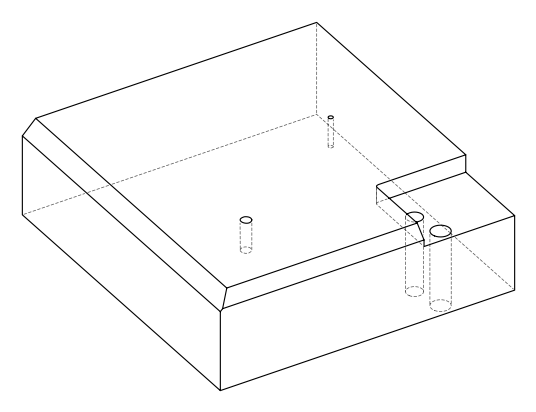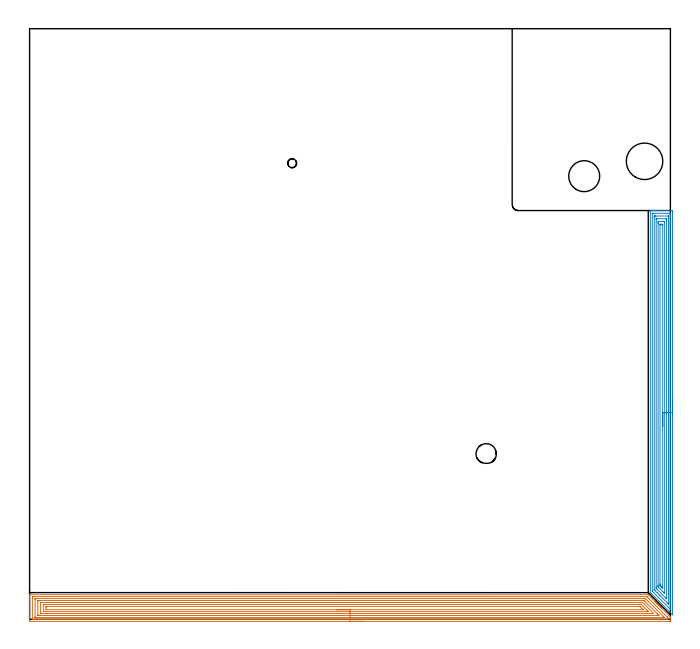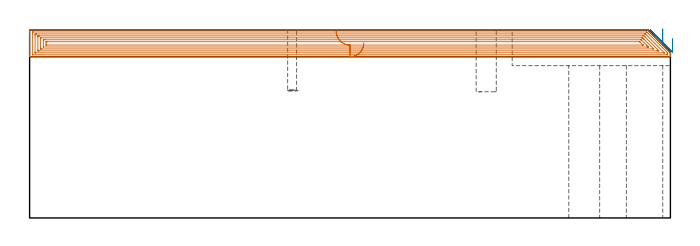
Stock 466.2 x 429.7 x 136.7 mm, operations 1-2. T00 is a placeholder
(PLAN: 16 operations, 12 tool changes, 123.6 min)
(1 AREA_MILL | FG_CHAMFER_SURFACE | UGT0205_001 | 26.11 min | 87698 mm3)
(2 AREA_MILL_1 | FG_CHAMFER_SURFACE_1 | UGT0205_001 | 14.04 min | 37718 mm3)
(3 MILL_CORNER_NOTCH_RECTANGULAR | CORNER_NOTCH_RECTANGULAR | NXT0201_009 | Follow Part, ap 2, ae 75% | 79.26 min | 393359 mm3)
(4 MILL_BLIND_HOLE_FROM_SOLID_MATERIAL | STEP1POCKET | UGT0201_130 | Spiral | 0.65 min | 7508 mm3)
(5 SPOT_DRILL | STEP1HOLE | NXT0321_9005460120000 | 0.05 min | 182 mm3)
(6 SPOT_DRILL_1 | STEP1HOLE_1 | NXT0321_9005460120000 | 0.05 min | 180 mm3)
(7 SPOT_DRILL_2 | STEP1POCKET_1 | NXT0321_9005460120000 | 0.03 min | 6 mm3)
(8 DRILL_BLIND_HOLE_INTO_CENTER | STEP1HOLE | NXT0301_067 | 0.07 min | 792 mm3)
(9 GUN_DRILL_THROUGH_HOLE | STEP1HOLE | UGT0307_006 | 0.54 min | 6184 mm3)
(10 DRILL_TO_ENLARGE_THROUGH_HOLE | STEP1HOLE | NXT0301_104 | 0.47 min | 9840 mm3)
(11 DRILL_TO_ENLARGE_THROUGH_HOLE_1 | STEP1HOLE | UGT0301_054 | 0.49 min | 26993 mm3)
(12 DRILL_BLIND_HOLE_INTO_CENTER_1 | STEP1HOLE_1 | NXT0301_067 | 0.07 min | 815 mm3)
(13 GUN_DRILL_THROUGH_HOLE_1 | STEP1HOLE_1 | UGT0307_006 | 0.55 min | 6168 mm3)
(14 DRILL_TO_ENLARGE_THROUGH_HOLE_2 | STEP1HOLE_1 | NXT0301_104 | 0.47 min | 9840 mm3)
(15 DRILL_TO_ENLARGE_THROUGH_HOLE_3 | STEP1HOLE_1 | UGT0301_388 | 0.5 min | 44036 mm3)
(16 DRILL_BLIND_HOLE_INTO_CENTER_2 | STEP1POCKET_1 | NXT0301_036 | 0.19 min | 1445 mm3)
(TOOL UGT0205_001 | Chamfer Mill 20 x 3 x 45 deg. | D20 FL50 Z2)
(TOOL NXT0201_009 | ENDMILL 8mm [2P460-0800-NA 1630] | D8 FL26 Z6)
(TOOL UGT0201_130 | Carbide End Mill 12.0 | D12 FL15 Z4)
(TOOL NXT0321_9005460120000 | NC Spot Drill, 142deg, 12mm, Carbide, Uncoated | D12 PA142 FL30 Z2)
(TOOL NXT0301_067 | Carbide Drill 9.6mm [860.1-0960-029A1-MM 2214] | D9.6 PA140 FL47 Z2)
(TOOL UGT0307_006 | Gun Drill 9 mm | D9 PA130 FL24 Z1)
(TOOL NXT0301_104 | Carbide Drill 14mm [860.1-1400-112A1-MM 2214] | D14 PA140 FL123 Z2)
(TOOL UGT0301_054 | Twist Drill 22.5 mm | D22.5 PA118 FL155 Z2)
(TOOL UGT0301_388 | Twist Drill 26.5 mm | D26.5 PA118 FL165 Z2)
(TOOL NXT0301_036 | Carbide Drill 6.5mm [860.1-0650-033A1-MM 2214] | D6.5 PA140 FL53 Z2)
(OP 1 AREA_MILL)
G17 G21 G94 G90
T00 M6
G54
G17 G0 G90 X243.1 Y-1.5 S1061 M3
G43 Z146.7 H0
Z127.3
G94 G1 X243.062 Z126.428 F250.
X242.948 Z125.564
X242.759 Z124.712
X242.497 Z123.88
X242.163 Z123.074
X241.76 Z122.3
X241.292 Z121.564
X240.76 Z120.872
X240.171 Z120.229
X239.528 Z119.64
X238.836 Z119.108
X238.1 Z118.64
X237.326 Z118.237
X236.52 Z117.903
X235.688 Z117.641
X234.837 Z117.452
X233.972 Z117.338
X233.1 Z117.3
X0.629
X0.179 Y-1.496 Z117.302
X0.01 Y-1.492 Z117.306
X0.005 Y-1.052 Z117.745
X0. Y-0.433 Z118.365
Y14.189 Z132.985
Y16.571 Z135.366
Y17.288 Z136.087
Y17.536 Z136.336
X0.005 Y17.897 Z136.688
X0.007 Y17.898 Z136.689
X0.182 Y17.9 Z136.7
X449.477
X450.098 Y17.894 Z136.693
X450.107 Y17.893
X452.605 Y15.396 Z134.193
X455.249 Y12.753 Z131.549
X455.352 Y12.648 Z131.448
X455.438 Y12.562 Z131.362
X455.543 Y12.459 Z131.255
X455.642 Y12.359 Z131.158
X455.736 Y12.264 Z131.064
X455.837 Y12.165 Z130.961
X455.931 Y12.069 Z130.869
X456.034 Y11.966 Z130.766
X456.13 Y11.872 Z130.668
X456.221 Y11.78 Z130.579
X456.332 Y11.668 Z130.468
X456.424 Y11.578 Z130.374
X456.51 Y11.49 Z130.289
X456.63 Y11.37 Z130.17
X456.718 Y11.284 Z130.08
X456.8 Y11.2 Z130.
X456.928 Y11.072 Z129.871
X457.011 Y10.99 Z129.787
X457.09 Y10.911 Z129.71
X457.226 Y10.774 Z129.573
X457.305 Y10.697 Z129.493
X457.379 Y10.621 Z129.42
X457.524 Y10.476 Z129.275
X457.599 Y10.403 Z129.199
X457.669 Y10.332 Z129.131
X457.822 Y10.178 Z128.977
X457.892 Y10.109 Z128.906
X457.958 Y10.042 Z128.841
X458.12 Y9.88 Z128.679
X458.186 Y9.815 Z128.612
X458.248 Y9.753 Z128.552
X458.418 Y9.582 Z128.381
X458.48 Y9.522 Z128.318
X458.537 Y9.463 Z128.262
X458.716 Y9.284 Z128.083
X458.773 Y9.228 Z128.025
X458.827 Y9.174 Z127.972
X459.014 Y8.986 Z127.785
X459.067 Y8.934 Z127.731
X459.117 Y8.884 Z127.683
X459.312 Y8.688 Z127.487
X459.361 Y8.641 Z127.438
X459.406 Y8.594 Z127.393
X459.61 Y8.39 Z127.189
X459.654 Y8.347 Z127.144
X459.696 Y8.305 Z127.104
X466.167 Y1.832 Z120.631
X466.198 Y1.791 Z120.588
X466.2 Y1.591 Z120.389
Y1.495 Z120.293
Y0.71 Z119.504
Y-0.529 Z118.267
X466.196 Y-1.052 Z117.742
X466.19 Y-1.49 Z117.305
X466.021 Y-1.495 Z117.301
X465.571 Y-1.5 Z117.3
X233.1
Y-0.086 Z118.714
X2.33 Y-0.085 Z118.715
X2.038 Y-0.08 Z118.72
X2.01 Y-0.079 Z118.721
X2.006 Y-0.056 Z118.744
X2.002 Y-0.021 Z118.779
X2.001 Y0.013 Z118.813
X2. Y0.24 Z119.04
Y15.22 Z134.02
X2.002 Y15.69 Z134.49
X2.007 Y16.094 Z134.894
X2.023 Y16.479 Z135.279
X2.417 Y16.484 Z135.284
X2.504 Y16.485 Z135.285
X448.67 Y16.486 Z135.286
X448.872 Y16.484 Z135.284
X448.972 Y16.481 Z135.281
X449.02 Y16.479 Z135.279
X449.076 Y16.462 Z135.262
X449.477 Y16.07 Z134.87
X449.86 Y15.69 Z134.49
X450.371 Y15.179 Z133.979
X463.783 Y1.767 Z120.567
X463.955 Y1.591 Z120.391
X464.122 Y1.416 Z120.216
X464.19 Y1.332 Z120.132
X464.194 Y1.283 Z120.083
X464.198 Y1.182 Z119.982
X464.197 Y0.71 Z119.51
X464.193 Y0.306 Z119.106
X464.177 Y-0.079 Z118.721
X463.783 Y-0.084 Z118.716
X463.696 Y-0.085 Z118.715
X233.1 Y-0.086 Z118.714
Y1.328 Z120.128
X4.472 Y1.329 Z120.129
X4.205
X4.117 Y1.331 Z120.131
X4.046 Y1.334 Z120.134
X4.01 Y1.337 Z120.137
X4.008 Y1.389 Z120.189
X4.003 Y1.591 Z120.391
X4. Y1.793 Z120.593
Y14.13 Z132.93
X4.003 Y14.809 Z133.609
X4.007 Y15.004 Z133.804
X4.015 Y15.065 Z133.865
X4.073 Y15.067 Z133.867
X4.205 Y15.069 Z133.869
X4.833 Y15.071 Z133.871
X5.099
X447.423
X447.689 Y15.069 Z133.869
X447.955 Y15.065 Z133.865
X448.025 Y15.064 Z133.864
X448.063 Y15.03 Z133.83
X448.14 Y14.957 Z133.757
X448.291 Y14.809 Z133.609
X461.509 Y1.591 Z120.391
X461.642 Y1.457 Z120.257
X461.744 Y1.349 Z120.149
X461.753 Y1.336 Z120.136
X461.752 Y1.335 Z120.135
X461.71 Y1.332 Z120.132
X461.634 Y1.33 Z120.13
X461.367 Y1.329 Z120.129
X461.101 Y1.328 Z120.128
X233.1
Y2.743 Z121.543
X6.888
X6.612 Y2.744 Z121.544
X6.142 Y2.748 Z121.548
X6.04 Y2.75 Z121.55
X6.01 Y2.759 Z121.559
X6.007 Y2.808 Z121.608
X6.004 Y2.916 Z121.716
X6. Y3.347 Z122.147
Y13.04 Z131.84
X6.004 Y13.484 Z132.284
X6.007 Y13.593 Z132.393
X6.01 Y13.642 Z132.442
X6.063 Y13.65 Z132.45
X6.272 Y13.653 Z132.453
X6.888 Y13.657 Z132.457
X7.162
X445.901
X446.177 Y13.656 Z132.456
X446.795 Y13.65 Z132.45
X446.994 Y13.645 Z132.445
X447.689 Y12.962 Z131.762
X456.63 Y4.021 Z122.821
X457.296 Y3.354 Z122.154
X457.524 Y3.122 Z121.922
X457.877 Y2.75 Z121.55
X457.524 Y2.746 Z121.546
X457.249 Y2.744 Z121.544
X456.63 Y2.743 Z121.543
X456.356
X233.1
Y4.157 Z122.957
X8.597
X8.439 Y4.159 Z122.959
X8.124 Y4.164 Z122.964
X8.009 Y4.172 Z122.972
X8.006 Y4.191 Z122.991
X8.004 Y4.235 Z123.035
X8. Y4.901 Z123.701
Y5.116 Z123.916
X8.001 Y12.165 Z130.965
X8.002 Y12.207 Z131.007
X8.006 Y12.227 Z131.027
X8.008 Y12.232 Z131.032
X8.046 Y12.236 Z131.036
X8.36 Y12.241 Z131.041
X8.518 Y12.243 Z131.043
X445.007
X445.826 Y12.239 Z131.039
X445.901 Y12.236 Z131.036
X445.963 Y12.226 Z131.026
X446.028 Y12.165 Z130.965
X446.795 Y11.407 Z130.207
X446.918 Y11.284 Z130.084
X453.948 Y4.253 Z123.053
X453.963 Y4.235 Z123.035
X454.019 Y4.164 Z122.964
X453.054 Y4.157 Z122.957
X233.1
Y5.571 Z124.371
X10.002 Y5.572 Z124.372
X10. Y5.573 Z124.373
X10.001 Y10.632 Z129.432
X10.004 Y10.746 Z129.546
X10.009 Y10.802 Z129.602
X10.012 Y10.822 Z129.622
X10.037 Y10.824 Z129.624
X10.464 Y10.827 Z129.627
X10.896 Y10.829 Z129.629
X11.358
X444.575 Y10.828 Z129.628
X444.79 Y10.826 Z129.626
X444.897 Y10.822 Z129.622
X444.92 Y10.82 Z129.62
X444.952 Y10.793 Z129.593
X445.007 Y10.744 Z129.544
X448.874 Y6.878 Z125.678
X449.477 Y6.275 Z125.075
X449.751 Y5.997 Z124.797
X450.018 Y5.723 Z124.523
X450.151 Y5.578 Z124.378
X450.053 Y5.575 Z124.375
X449.908 Y5.573 Z124.373
X449.477 Y5.571 Z124.371
X449.015
X233.1
Y6.985 Z125.785
X12.252 Y6.986 Z125.786
X12.142 Y6.987 Z125.787
X12.055 Y6.99 Z125.79
X12.018 Y6.992 Z125.792
X12.01 Y7.01 Z125.81
X12.006 Y7.038 Z125.838
X12.001 Y7.126 Z125.926
Y8.889 Z127.689
X12.005 Y9.138 Z127.938
X12.01 Y9.303 Z128.103
X12.017 Y9.408 Z128.208
X12.057 Y9.41 Z128.21
X12.252 Y9.413 Z128.213
X12.361 Y9.414 Z128.214
X13.146 Y9.415 Z128.215
X443.327
X443.72 Y9.413 Z128.213
X443.818 Y9.411 Z128.211
X443.865 Y9.408 Z128.208
X443.887 Y9.404 Z128.204
X443.919 Y9.374 Z128.174
X444.112 Y9.189 Z127.989
X445.901 Y7.401 Z126.201
X446.217 Y7.077 Z125.877
X446.285 Y7.005 Z125.805
X446.293 Y6.991 Z125.791
X446.269 Y6.99 Z125.79
X446.196 Y6.988 Z125.788
X445.901 Y6.986 Z125.786
X445.792 Y6.985 Z125.785
X233.1
X232.228 Z125.823
X231.364 Z125.937
X230.512 Z126.126
X229.68 Z126.388
X228.874 Z126.722
X228.1 Z127.125
X227.364 Z127.594
X226.672 Z128.125
X226.029 Z128.714
X225.44 Z129.357
X224.909 Z130.05
X224.44 Z130.785
X224.037 Z131.559
X223.703 Z132.365
X223.441 Z133.197
X223.252 Z134.049
X223.138 Z134.914
X223.1 Z135.785
G0 Z146.7
M5
M2
(OP 2 AREA_MILL_1)
G17 G21 G94 G90
T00 M6
G54
G17 G0 G90 X467.7 Y160.35 S1061 M3
G43 Z146.7 H0
Z130.6
G94 G1 Y160.312 Z129.728 F250.
Y160.198 Z128.863
Y160.009 Z128.012
Y159.747 Z127.18
Y159.413 Z126.374
Y159.01 Z125.6
Y158.541 Z124.864
Y158.01 Z124.172
Y157.421 Z123.529
Y156.778 Z122.94
Y156.086 Z122.408
Y155.35 Z121.94
Y154.576 Z121.537
Y153.77 Z121.203
Y152.938 Z120.941
Y152.086 Z120.752
Y151.222 Z120.638
Y150.35 Z120.6
Y3.837
X467.699 Y3.465 Z120.601
X467.698 Y3.429 Z120.602
X467.692 Y3.316 Z120.606
X467.626 Y3.377 Z120.672
X467.534 Y3.465 Z120.764
X451.871 Y19.129 Z136.429
X451.627 Y19.377 Z136.667
X451.604 Y19.405 Z136.689
X451.6 Y19.538 Z136.7
Y297.235
X451.602 Y297.391 Z136.688
X451.627 Y297.4 Z136.663
X451.984 Z136.316
X452.347 Z135.953
X453.004 Z135.291
X454.218 Z134.079
X454.776 Z133.518
X463.498 Z124.799
X467.182 Z121.115
X467.464 Y297.397 Z120.833
X467.692 Y297.39 Z120.606
X467.699 Y297.16 Z120.599
X467.7 Y150.35 Z120.6
X466.286 Z122.014
Y7.484
X466.282 Y7.274 Z122.018
X466.279 Y7.187 Z122.021
X466.227 Y7.231 Z122.073
X466.165 Y7.289 Z122.135
X465.966 Y7.484 Z122.334
X453.89 Y19.56 Z134.41
X453.468 Y19.984 Z134.832
X453.039 Y20.423 Z135.261
X453.021 Y20.457 Z135.279
X453.018 Y20.481 Z135.282
X453.015 Y20.536 Z135.285
X453.014 Y20.646 Z135.286
Y20.867
Y294.992
X453.016 Y295.223 Z135.284
X453.018 Y295.333 Z135.282
X453.021 Y295.379 Z135.279
X453.101 Y295.39 Z135.199
X453.497 Y295.398 Z134.803
X453.89 Y295.4 Z134.41
X454.381 Z133.919
X465.902 Z122.398
X466.151 Y295.398 Z122.149
X466.255 Y295.394 Z122.045
X466.273 Y295.391 Z122.027
X466.279 Y295.379 Z122.021
X466.282 Y295.33 Z122.018
X466.285 Y295.224 Z122.015
X466.286 Y295.013 Z122.014
Y150.35
X464.872 Z123.428
X464.871 Y11.948 Z123.429
Y11.599
X464.867 Y11.055 Z123.433
X464.866 Y11.049 Z123.434
X464.85 Y11.055 Z123.45
X464.524 Y11.377 Z123.776
X458.399 Y17.5 Z129.901
X456.548 Y19.351 Z131.752
X455.022 Y20.877 Z133.278
X454.776 Y21.125 Z133.524
X454.457 Y21.452 Z133.843
X454.44 Y21.471 Z133.86
X454.435 Y21.499 Z133.865
X454.432 Y21.56 Z133.868
X454.429 Y21.653 Z133.871
Y292.323
Y292.673
X454.433 Y293.216 Z133.867
X454.435 Y293.382 Z133.865
X454.599 Y293.394 Z133.701
X454.776 Y293.397 Z133.524
X455.48 Y293.4 Z132.82
X455.662 Z132.638
X464.524 Y293.399 Z123.776
X464.706 Y293.397 Z123.594
X464.827 Y293.393 Z123.473
X464.866 Y293.39 Z123.434
X464.867 Y293.374 Z123.433
X464.869 Y293.333 Z123.431
X464.871 Y293.216 Z123.429
X464.872 Y150.35 Z123.428
X463.457 Z124.843
Y15.702
X463.456 Y15.52 Z124.844
X463.45 Y14.954 Z124.85
X463.443 Y14.918 Z124.857
X463.362 Y14.994 Z124.938
X463.185 Y15.167 Z125.115
X462.829 Y15.52 Z125.471
X456.548 Y21.8 Z131.752
X456.12 Y22.233 Z132.18
X455.906 Y22.452 Z132.394
X455.855 Y22.506 Z132.445
X455.85 Y22.563 Z132.45
X455.848 Y22.663 Z132.452
X455.843 Y23.374 Z132.457
Y23.556
Y290.538
X455.847 Y291.244 Z132.453
X455.85 Y291.349 Z132.45
X455.858 Y291.39 Z132.442
X455.907 Y291.392 Z132.393
X456.121 Y291.396 Z132.179
X456.548 Y291.4 Z131.752
X456.579 Z131.721
X462.782 Z125.518
X463.189 Y291.397 Z125.111
X463.392 Y291.393 Z124.908
X463.441 Y291.39 Z124.859
X463.451 Y291.383 Z124.849
X463.453 Y291.366 Z124.847
X463.455 Y291.301 Z124.845
X463.457 Y290.72 Z124.843
Y290.538
Y150.35
X462.043 Z126.257
Y18.853
X462.042 Y18.805 Z126.258
X462.039 Y18.775 Z126.261
X462.038 Y18.772 Z126.262
X462.025 Y18.783 Z126.275
X461.865 Y18.935 Z126.435
X461.707 Y19.091 Z126.593
X460.979 Y19.819 Z127.321
X458.136 Y22.663 Z130.164
X457.435 Y23.376 Z130.865
X457.264 Y23.556 Z131.036
X457.261 Y23.731 Z131.039
X457.257 Y24.449 Z131.043
Y24.628
Y288.038
X457.258 Y288.752 Z131.042
X457.259 Y288.928 Z131.041
X457.264 Y289.11 Z131.036
X457.28 Y289.39 Z131.02
X457.435 Y289.394 Z130.865
X457.679 Y289.399 Z130.621
X461.222 Y289.4 Z127.078
X461.865 Y289.397 Z126.435
X461.957 Y289.395 Z126.343
X462.013 Y289.39 Z126.287
X462.036 Y289.383 Z126.264
X462.038 Y289.289 Z126.262
X462.042 Y288.931 Z126.258
X462.043 Y288.752 Z126.257
Y288.573
Y150.35
X460.629 Z127.671
X460.628 Y23.556 Z127.672
X460.626 Y23.019 Z127.674
X460.622 Y22.663 Z127.678
X460.618 Y22.64 Z127.682
X460.589 Y22.663 Z127.711
X460.093 Y23.155 Z128.207
X459.692 Y23.556 Z128.608
X459.207 Y24.043 Z129.093
X458.807 Y24.449 Z129.493
X458.678 Y24.589 Z129.622
X458.676 Y24.719 Z129.624
X458.672 Y24.987 Z129.628
X458.671 Y25.342 Z129.629
Y25.882
Y286.613
X458.672 Y286.966 Z129.628
X458.675 Y287.236 Z129.625
X458.678 Y287.369 Z129.622
X458.682 Y287.39 Z129.618
X458.715 Y287.394 Z129.585
X458.778 Y287.398 Z129.522
X459.207 Y287.4 Z129.093
X459.662 Z128.638
X460.093 Y287.399 Z128.207
X460.553 Y287.396 Z127.747
X460.614 Y287.39 Z127.686
X460.622 Y287.326 Z127.678
X460.625 Y286.966 Z127.675
X460.628 Y286.427 Z127.672
X460.629 Y150.35 Z127.671
Y149.478 Z127.709
Y148.613 Z127.823
Y147.762 Z128.012
Y146.93 Z128.274
Y146.124 Z128.608
Y145.35 Z129.011
Y144.614 Z129.48
Y143.922 Z130.011
Y143.279 Z130.6
Y142.69 Z131.243
Y142.158 Z131.935
Y141.69 Z132.671
Y141.287 Z133.445
Y140.953 Z134.251
Y140.691 Z135.083
Y140.502 Z135.935
Y140.388 Z136.799
Y140.35 Z137.671
G0 Z146.7
M5
M2
